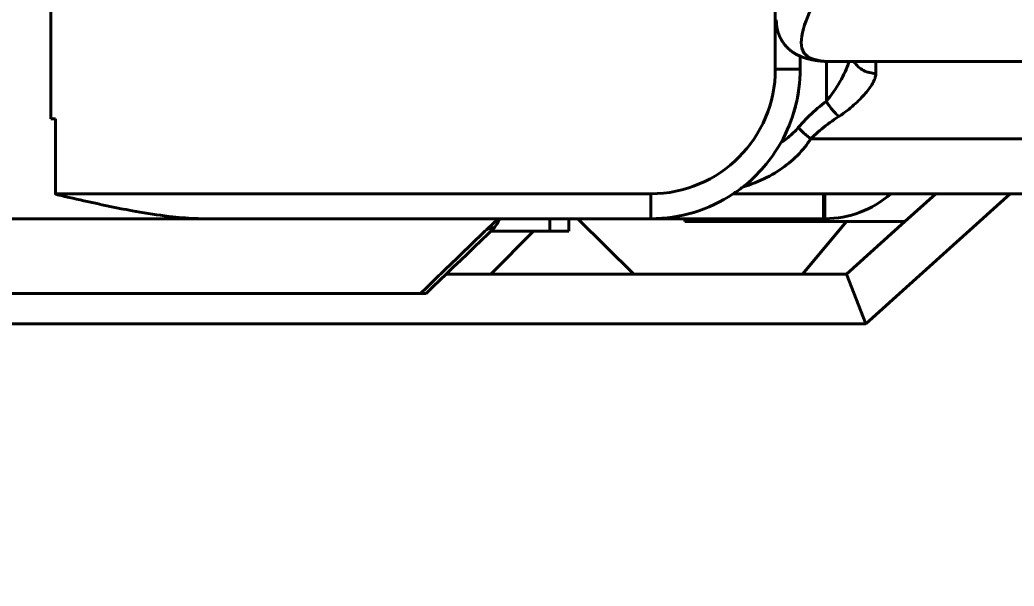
# Model space of a CAD drawing. Header units: millimetres. Extents: x 15 to 415, y 5 to 292.
# Drawn here: x 114.74 to 124.71, y 78.4 to 84.08 of the extents above; entities that cross this region are included whole.
import ezdxf

# ---------------------------------------------------------------- set-up
doc = ezdxf.new("R2010")
doc.units = ezdxf.units.MM
doc.layers.add('Annotations', color=7, linetype='Continuous')
doc.layers.add('Geometries', color=7, linetype='Continuous')
doc.styles.add('Shapr4', font='txt', dxfattribs={"height": 3.3495})
doc.dimstyles.new('ISO-25', dxfattribs={"dimtxt": 2.5, "dimasz": 2.5, "dimexe": 1.25, "dimexo": 0.625, "dimtad": 1, "dimtxsty": 'Standard', "dimcen": 2.5, "dimadec": 0, "dimazin": 0, "dimtfac": 1, "dimtmove": 0, "dimatfit": 3, "dimfxl": 1, "dimarcsym": 0})

# ---------------------------------------------------------------- blocks, each defined once
blk = doc.blocks.new('*D4')
at = {"layer": 'Annotations', "color": 0, "linetype": 'Continuous', "lineweight": 15}
for p, q in [((126.8836, 146.2799), (154.0833, 146.2799)), ((152.8333, 143.7799), (152.8333, 69.5821)), ((113.9652, 67.0821), (154.0833, 67.0821))]:
    blk.add_line(p, q, dxfattribs=at)
at = {"layer": 'Annotations', "color": 0}
for points in [[(153.2499, 143.7799), (152.4166, 143.7799), (152.8333, 146.2799)], [(152.4166, 69.5821), (153.2499, 69.5821), (152.8333, 67.0821)]]:
    blk.add_solid(points, dxfattribs=at)
at = {"layer": 'Defpoints', "color": 0}
for p in [(126.2586, 146.2799), (113.3402, 67.0821), (152.8333, 67.0821)]:
    blk.add_point(p, dxfattribs=at)
at = {"layer": 'Annotations', "color": 0, "lineweight": 15, "insert": (150.1395, 103.8507), "char_height": 3.3495, "attachment_point": 5, "rotation": 90, "style": 'Shapr4'}
blk.add_mtext('\\A1;158,4', dxfattribs=at)

msp = doc.modelspace()

# ---------------------------------------------------------------- linework, layer by layer
at = {"layer": 'Geometries', "linetype": 'Continuous', "lineweight": 40}
for p, q in [((115.0443, 83.0877), (115.0443, 86.4413)), ((122.3178, 84.1633), (122.3178, 83.5877)), ((122.5678, 83.5877), (122.5678, 83.7177)), ((122.83, 83.665), (122.83, 83.2658)), ((122.9157, 83.663), (123.0572, 83.663)), ((123.0572, 83.663), (123.1086, 83.663)), ((123.1086, 83.663), (123.3272, 83.663)), ((123.3272, 83.663), (125.0772, 83.663)), ((123.3272, 83.5449), (123.3272, 83.663)), ((122.5678, 83.5877), (122.3178, 83.5877)), ((115.0443, 83.0877), (115.0913, 83.0877)), ((115.0913, 83.0877), (115.0913, 82.3377)), ((122.6749, 82.89), (125.0017, 82.89)), ((115.0913, 82.3377), (120.3748, 82.3377)), ((120.3748, 82.3377), (120.8024, 82.3377)), ((121.0678, 82.3377), (120.8024, 82.3377)), ((121.0678, 82.0877), (121.0678, 82.3377)), ((121.8942, 82.3359), (122.2928, 82.3359)), ((122.3153, 82.338), (121.8973, 82.338)), ((122.8024, 82.3377), (122.3139, 82.3377)), ((122.8024, 82.338), (122.3153, 82.338)), ((122.8355, 82.338), (122.8024, 82.338)), ((122.8024, 82.3377), (122.8024, 82.338)), ((122.8161, 82.3377), (122.8024, 82.3377)), ((122.8024, 82.3377), (122.8024, 82.0877)), ((122.8161, 82.3377), (122.8161, 82.0877)), ((123.4743, 82.338), (122.8355, 82.338)), ((124.6756, 82.338), (123.2253, 81.0321)), ((123.4778, 82.338), (123.4743, 82.338)), ((123.4743, 82.338), (123.4759, 82.3362)), ((123.4759, 82.3362), (123.4778, 82.338)), ((123.9283, 82.338), (123.4778, 82.338)), ((123.6189, 82.0593), (123.9283, 82.338)), ((124.6756, 82.338), (123.9283, 82.338)), ((125.0772, 82.338), (124.6756, 82.338)), ((116.5887, 82.0877), (110.3178, 82.0877)), ((116.5887, 82.0877), (117.0553, 82.0877)), ((117.0553, 82.0877), (117.6747, 82.0877)), ((117.6747, 82.0877), (118.1269, 82.0877)), ((118.1404, 82.0877), (118.1269, 82.0877)), ((118.1404, 82.0877), (118.1405, 82.0877)), ((118.2744, 82.0877), (118.1405, 82.0877)), ((118.2744, 82.0877), (118.4876, 82.0877)), ((118.4876, 82.0877), (118.7446, 82.0877)), ((118.9146, 82.0877), (118.7446, 82.0877)), ((118.9146, 82.0877), (118.9146, 82.0877)), ((118.9146, 82.0877), (118.9396, 82.0877)), ((118.9396, 82.0877), (119.0953, 82.0877)), ((119.0954, 82.0877), (119.0953, 82.0877)), ((119.0954, 82.0877), (119.1107, 82.0877)), ((119.1955, 82.0877), (119.1107, 82.0877)), ((119.402, 82.0877), (119.1955, 82.0877)), ((119.402, 82.0877), (119.4055, 82.0877)), ((119.4055, 82.0877), (119.5363, 82.0877)), ((119.5547, 82.0877), (119.5363, 82.0877)), ((119.8959, 82.0877), (119.5547, 82.0877)), ((120.0162, 82.0877), (119.8959, 82.0877)), ((120.0162, 82.0877), (120.337, 82.0877)), ((120.0537, 82.0877), (120.0537, 81.9615)), ((120.2462, 82.0877), (120.2462, 81.9615)), ((120.337, 82.0877), (120.4469, 82.0877)), ((120.337, 82.0877), (120.8961, 81.5321)), ((121.0678, 82.0877), (120.4469, 82.0877)), ((121.0678, 82.0877), (121.4104, 82.0877)), ((121.4104, 82.0593), (121.4104, 82.0877)), ((121.4104, 82.0877), (122.8024, 82.0877)), ((123.0325, 82.0593), (121.4104, 82.0593)), ((122.5893, 81.5321), (123.0325, 82.0593)), ((122.8024, 82.0877), (122.8161, 82.0877)), ((123.6189, 82.0593), (123.0325, 82.0593)), ((123.0333, 81.5321), (123.6189, 82.0593)), ((119.4037, 81.9615), (119.4188, 81.9759)), ((119.4188, 81.9759), (119.4255, 81.9823)), ((119.4607, 81.5321), (119.89, 81.9615)), ((119.5038, 82.0013), (119.4622, 81.9615)), ((119.8901, 81.9615), (119.4622, 81.9615)), ((120.0537, 81.9615), (119.8901, 81.9615)), ((120.2462, 81.9615), (120.0537, 81.9615)), ((119.014, 81.5321), (119.4607, 81.5321)), ((119.4607, 81.5321), (120.8961, 81.5321)), ((120.8961, 81.5321), (122.5893, 81.5321)), ((122.5893, 81.5321), (123.0333, 81.5321)), ((123.2253, 81.0321), (123.0333, 81.5321)), ((111.5894, 81.3377), (118.7574, 81.3377)), ((118.7574, 81.3377), (118.8117, 81.3377)), ((123.2253, 81.0321), (111.4597, 81.0321))]:
    msp.add_line(p, q, dxfattribs=at)
at = {"layer": 'Geometries', "linetype": 'Continuous', "lineweight": 40, "flags": 128}
for points in [[(122.769, 83.6717), (122.7432, 83.6762), (122.7154, 83.6829), (122.6899, 83.6911), (122.6634, 83.7029), (122.6404, 83.717), (122.6209, 83.7336), (122.6051, 83.7527), (122.5928, 83.7743), (122.5843, 83.7983), (122.5793, 83.8249), (122.5776, 83.8538), (122.579, 83.885), (122.5834, 83.9185), (122.5905, 83.9541), (122.6002, 83.9917), (122.6123, 84.031), (122.6267, 84.0718), (122.6432, 84.1142), (122.6616, 84.1578), (122.6819, 84.2027), (122.7038, 84.2488)], [(122.3277, 84.0813), (122.3277, 84.0794), (122.3277, 84.0778), (122.3277, 84.0766), (122.3277, 84.0756), (122.3277, 84.0746), (122.3277, 84.0741)], [(122.3277, 84.0741), (122.3278, 84.0725), (122.3278, 84.0704), (122.3279, 84.0682)], [(122.3279, 84.0682), (122.328, 84.0628), (122.3282, 84.06), (122.3283, 84.0572), (122.3285, 84.0542), (122.3287, 84.0514), (122.3288, 84.0488), (122.3291, 84.0456), (122.3294, 84.0423), (122.3296, 84.0392), (122.33, 84.036), (122.3303, 84.0328), (122.3307, 84.0292), (122.3312, 84.0253), (122.3315, 84.0229), (122.3319, 84.0205), (122.3322, 84.018), (122.3326, 84.0155), (122.333, 84.013), (122.3333, 84.0109), (122.3337, 84.0085), (122.3341, 84.0062), (122.3346, 84.0038), (122.3351, 84.001), (122.3355, 83.9986), (122.336, 83.9963), (122.3365, 83.9939), (122.337, 83.9914), (122.3375, 83.9892), (122.3379, 83.9873), (122.3383, 83.9855), (122.3388, 83.9837), (122.3392, 83.9817), (122.3397, 83.9797), (122.3403, 83.9774), (122.3409, 83.9752), (122.3415, 83.9729), (122.342, 83.9708), (122.3425, 83.9691), (122.3429, 83.9675), (122.3434, 83.966), (122.3439, 83.9643), (122.3444, 83.9627), (122.3449, 83.9609), (122.3455, 83.959), (122.3461, 83.957), (122.3466, 83.9553), (122.3471, 83.9539), (122.3474, 83.9527), (122.3478, 83.9515), (122.3482, 83.9503), (122.3487, 83.9488), (122.3493, 83.947), (122.35, 83.945), (122.3508, 83.9429), (122.3515, 83.9409), (122.3521, 83.9392), (122.3526, 83.9378), (122.3531, 83.9364), (122.3537, 83.9349), (122.3544, 83.9331), (122.3552, 83.9309), (122.3561, 83.9287), (122.3569, 83.9267), (122.3575, 83.9252), (122.3581, 83.9238), (122.3587, 83.9225), (122.3593, 83.921), (122.3601, 83.9191), (122.361, 83.9169), (122.362, 83.9148), (122.3627, 83.9132), (122.3633, 83.9119), (122.3638, 83.9109), (122.3643, 83.9098), (122.3648, 83.9086), (122.3655, 83.9072), (122.3662, 83.9056), (122.367, 83.904), (122.3678, 83.9024), (122.3684, 83.9012), (122.369, 83.9), (122.3696, 83.8988), (122.3702, 83.8976), (122.3709, 83.8962), (122.3718, 83.8945), (122.3727, 83.8926), (122.3736, 83.891), (122.3745, 83.8894), (122.3752, 83.8881), (122.3759, 83.8868), (122.3766, 83.8855), (122.3776, 83.8837), (122.3787, 83.8818), (122.3797, 83.8799), (122.3806, 83.8785), (122.3814, 83.8771), (122.3821, 83.8759), (122.3829, 83.8745), (122.3836, 83.8733), (122.3845, 83.8719), (122.3854, 83.8704), (122.3863, 83.869), (122.387, 83.8678), (122.3877, 83.8668), (122.3885, 83.8654), (122.3895, 83.864), (122.3906, 83.8622), (122.392, 83.8601), (122.3931, 83.8584), (122.394, 83.8571), (122.3948, 83.8559), (122.3955, 83.8549), (122.3961, 83.8541), (122.3966, 83.8534), (122.3973, 83.8524), (122.3982, 83.8512), (122.3991, 83.8498), (122.4, 83.8485), (122.4009, 83.8474), (122.4016, 83.8464), (122.4022, 83.8456), (122.4028, 83.8447), (122.4034, 83.8439), (122.4041, 83.843), (122.4051, 83.8416), (122.4063, 83.84), (122.4076, 83.8384), (122.4087, 83.837), (122.4097, 83.8358), (122.4105, 83.8347), (122.4113, 83.8337), (122.4122, 83.8326), (122.4133, 83.8312), (122.4145, 83.8297), (122.4159, 83.8281), (122.4171, 83.8267), (122.4183, 83.8252), (122.4195, 83.8238), (122.4206, 83.8225), (122.4216, 83.8213), (122.4229, 83.8199), (122.4242, 83.8184), (122.4256, 83.8169), (122.4268, 83.8156), (122.4278, 83.8144), (122.4288, 83.8134), (122.4301, 83.8121), (122.4315, 83.8106), (122.4332, 83.8088), (122.435, 83.8069), (122.4369, 83.805), (122.4385, 83.8034), (122.4399, 83.802), (122.4412, 83.8007), (122.4426, 83.7993), (122.4441, 83.7979), (122.4457, 83.7964), (122.4474, 83.7948), (122.4491, 83.7932), (122.4509, 83.7916), (122.4524, 83.7902), (122.4536, 83.7891), (122.4549, 83.788), (122.4561, 83.7869), (122.458, 83.7853), (122.4602, 83.7834), (122.4627, 83.7813), (122.4651, 83.7793), (122.4674, 83.7774), (122.4704, 83.775), (122.473, 83.773), (122.4755, 83.7711), (122.4779, 83.7692), (122.4799, 83.7677), (122.4822, 83.7661), (122.4847, 83.7642), (122.4871, 83.7625), (122.4925, 83.7587), (122.4984, 83.7548), (122.5036, 83.7515), (122.5086, 83.7483), (122.5137, 83.7452), (122.519, 83.7421), (122.5243, 83.7391), (122.5311, 83.7354), (122.538, 83.7317), (122.5452, 83.7281), (122.5526, 83.7246), (122.5601, 83.7211), (122.5678, 83.7177)], [(122.5678, 83.7177), (122.5679, 83.7177), (122.5747, 83.7148), (122.5816, 83.712), (122.5839, 83.7111), (122.5862, 83.7103), (122.5884, 83.7094), (122.5905, 83.7086), (122.5929, 83.7078), (122.5955, 83.7068), (122.5982, 83.7058), (122.6007, 83.7049), (122.6029, 83.7042), (122.6049, 83.7035), (122.607, 83.7028), (122.6088, 83.7022), (122.6105, 83.7016), (122.6121, 83.7011), (122.6138, 83.7005), (122.6158, 83.6999), (122.618, 83.6992), (122.6206, 83.6984), (122.6229, 83.6976), (122.625, 83.697), (122.627, 83.6964), (122.6281, 83.6961), (122.6293, 83.6957), (122.6304, 83.6954), (122.6316, 83.6951), (122.6331, 83.6946), (122.6347, 83.6942), (122.6363, 83.6937), (122.638, 83.6933), (122.6394, 83.6929), (122.6406, 83.6925), (122.6417, 83.6923), (122.6436, 83.6917), (122.6456, 83.6912), (122.6478, 83.6906), (122.6503, 83.69), (122.6528, 83.6893), (122.6548, 83.6889), (122.6565, 83.6884), (122.6581, 83.688), (122.6599, 83.6876), (122.6618, 83.6871), (122.664, 83.6866), (122.6662, 83.6861), (122.668, 83.6857), (122.6695, 83.6854), (122.671, 83.685), (122.6726, 83.6847), (122.6739, 83.6844), (122.6754, 83.6841), (122.6771, 83.6837), (122.6787, 83.6834), (122.68, 83.6831), (122.6813, 83.6828), (122.6827, 83.6825), (122.6841, 83.6822), (122.686, 83.6819), (122.688, 83.6815), (122.69, 83.6811), (122.6917, 83.6807), (122.6932, 83.6804), (122.6943, 83.6802), (122.6955, 83.68), (122.6967, 83.6798), (122.6982, 83.6795), (122.6998, 83.6792), (122.7013, 83.679), (122.7025, 83.6787), (122.7033, 83.6786), (122.7041, 83.6785), (122.7049, 83.6783), (122.7059, 83.6781), (122.707, 83.6779), (122.7085, 83.6777), (122.7099, 83.6775), (122.7114, 83.6772), (122.7124, 83.677), (122.7134, 83.6769), (122.7143, 83.6767), (122.7152, 83.6766), (122.7162, 83.6764), (122.7175, 83.6762), (122.719, 83.676), (122.7203, 83.6758), (122.7217, 83.6756), (122.7227, 83.6754), (122.7237, 83.6753), (122.7248, 83.6751), (122.7262, 83.6749), (122.7278, 83.6746), (122.73, 83.6743), (122.7317, 83.6741), (122.7331, 83.6739), (122.7346, 83.6737), (122.7363, 83.6734), (122.7378, 83.6732), (122.7394, 83.673), (122.7407, 83.6729), (122.7419, 83.6727), (122.7431, 83.6726), (122.7447, 83.6723), (122.7464, 83.6721), (122.7479, 83.6719), (122.7491, 83.6718), (122.7492, 83.6718)], [(122.7492, 83.6718), (122.7502, 83.6717), (122.7513, 83.6715), (122.7525, 83.6714), (122.754, 83.6712), (122.756, 83.671), (122.7578, 83.6708), (122.7594, 83.6706), (122.7607, 83.6705), (122.7618, 83.6703), (122.7628, 83.6702), (122.7637, 83.6701), (122.7647, 83.67), (122.7657, 83.6699), (122.7669, 83.6698), (122.7682, 83.6696), (122.7694, 83.6695), (122.7704, 83.6694), (122.7718, 83.6693), (122.7734, 83.6691), (122.7754, 83.6689), (122.7772, 83.6688), (122.7788, 83.6686), (122.7802, 83.6685), (122.7814, 83.6684), (122.7831, 83.6682), (122.7851, 83.668), (122.7873, 83.6679), (122.7892, 83.6677), (122.7908, 83.6676), (122.7925, 83.6674), (122.7942, 83.6673), (122.7958, 83.6672), (122.7974, 83.667), (122.7998, 83.6669), (122.8018, 83.6667), (122.8024, 83.6667)], [(122.9157, 83.663), (122.877, 83.6634), (122.8403, 83.6648), (122.8058, 83.6673), (122.7734, 83.6711), (122.769, 83.6717)], [(122.8024, 83.6667), (122.804, 83.6666), (122.8065, 83.6664), (122.8091, 83.6662), (122.811, 83.6661), (122.8129, 83.666), (122.8148, 83.6658), (122.8166, 83.6657), (122.8183, 83.6656), (122.8204, 83.6655), (122.822, 83.6654), (122.8233, 83.6653), (122.8244, 83.6653), (122.8254, 83.6652), (122.8264, 83.6652), (122.8275, 83.6651), (122.8286, 83.6651), (122.83, 83.665)], [(122.83, 83.665), (122.8306, 83.665), (122.8329, 83.6648), (122.8352, 83.6647), (122.8369, 83.6647), (122.8387, 83.6646), (122.8408, 83.6645), (122.8426, 83.6644), (122.8442, 83.6643), (122.846, 83.6643), (122.8483, 83.6642), (122.8511, 83.6641), (122.8533, 83.664), (122.8551, 83.6639), (122.8568, 83.6639), (122.8587, 83.6638), (122.8605, 83.6638), (122.8627, 83.6637), (122.865, 83.6636), (122.8674, 83.6636), (122.8701, 83.6635), (122.8723, 83.6634), (122.8747, 83.6634), (122.8769, 83.6633), (122.8788, 83.6633), (122.8806, 83.6633), (122.8822, 83.6632), (122.8838, 83.6632), (122.8856, 83.6632), (122.8874, 83.6632), (122.8892, 83.6631), (122.891, 83.6631), (122.893, 83.6631), (122.8946, 83.6631), (122.8966, 83.6631), (122.8986, 83.663), (122.9004, 83.663), (122.9021, 83.663), (122.9036, 83.663), (122.905, 83.663), (122.9059, 83.663), (122.9067, 83.663), (122.9074, 83.663), (122.9082, 83.663), (122.9093, 83.663), (122.9109, 83.663), (122.9128, 83.663), (122.9152, 83.663)], [(123.0573, 83.663), (123.0519, 83.6464), (123.0445, 83.6257), (123.0363, 83.6046), (123.0273, 83.583), (123.0175, 83.561), (123.007, 83.5387), (122.9944, 83.5133), (122.981, 83.4876), (122.9668, 83.4618), (122.9517, 83.4359), (122.9359, 83.4099), (122.9193, 83.384), (122.9029, 83.3597), (122.8857, 83.3357), (122.8679, 83.312), (122.8493, 83.2887), (122.83, 83.2658)], [(123.1085, 83.6629), (123.1107, 83.6594), (123.1193, 83.6466), (123.1288, 83.6345), (123.1392, 83.6229), (123.1504, 83.6119), (123.1623, 83.6017), (123.175, 83.5922), (123.1883, 83.5835), (123.2022, 83.5756), (123.2166, 83.5685), (123.2315, 83.5623), (123.2468, 83.557), (123.2625, 83.5527), (123.2784, 83.5493), (123.2946, 83.5469), (123.3108, 83.5454), (123.3272, 83.5449)], [(122.9563, 83.1138), (122.9771, 83.1276), (122.9973, 83.1415), (123.0169, 83.1557), (123.036, 83.17), (123.0545, 83.1844), (123.0725, 83.199), (123.09, 83.2136), (123.1069, 83.2283), (123.1232, 83.2431), (123.139, 83.2578), (123.1542, 83.2726), (123.1689, 83.2873), (123.183, 83.302), (123.1966, 83.3166), (123.2096, 83.331), (123.222, 83.3454), (123.2326, 83.3582), (123.2428, 83.3709), (123.2525, 83.3834), (123.2616, 83.3957), (123.2703, 83.4079), (123.2782, 83.4197), (123.2857, 83.4314), (123.2925, 83.4428), (123.2988, 83.454), (123.3047, 83.4652), (123.3098, 83.4762), (123.3144, 83.4869), (123.3183, 83.4974), (123.3215, 83.5076), (123.3239, 83.5173), (123.3257, 83.5268), (123.3268, 83.536), (123.3272, 83.5449)], [(122.5418, 83.3094), (122.543, 83.3159), (122.5446, 83.3244), (122.5458, 83.3314), (122.547, 83.3381), (122.548, 83.3445), (122.549, 83.3507), (122.55, 83.3572), (122.551, 83.3637), (122.5514, 83.366), (122.5517, 83.3682), (122.552, 83.3703), (122.5523, 83.372), (122.5525, 83.3735), (122.5526, 83.3745)], [(122.83, 83.2658), (122.8076, 83.2484), (122.7855, 83.2308), (122.7639, 83.2131), (122.7427, 83.1952), (122.7219, 83.1771), (122.7014, 83.1588), (122.6814, 83.1404), (122.6618, 83.1219), (122.6417, 83.1023), (122.6221, 83.0825), (122.603, 83.0626), (122.5843, 83.0426), (122.5662, 83.0224), (122.5485, 83.002)], [(122.83, 83.2658), (122.8362, 83.2551), (122.8427, 83.2445), (122.8496, 83.234), (122.8567, 83.2235), (122.864, 83.2132), (122.8716, 83.2029), (122.8795, 83.1929), (122.8875, 83.183), (122.8957, 83.1734), (122.9041, 83.1639), (122.9126, 83.1548), (122.9212, 83.1459), (122.9299, 83.1374), (122.9387, 83.1292), (122.9475, 83.1213), (122.9563, 83.1138)], [(122.4991, 83.1387), (122.4999, 83.1411), (122.5006, 83.1436), (122.5015, 83.1463), (122.5023, 83.1491), (122.5032, 83.152), (122.5041, 83.155), (122.5051, 83.1582), (122.507, 83.1648), (122.5091, 83.1719), (122.511, 83.1786), (122.513, 83.1858), (122.5151, 83.1933), (122.5172, 83.2011), (122.5187, 83.2067)], [(122.6749, 82.89), (122.6918, 82.9065), (122.7091, 82.9229), (122.7269, 82.9392), (122.745, 82.9553), (122.7637, 82.9713), (122.7827, 82.9872), (122.8022, 83.003), (122.8221, 83.0186), (122.8433, 83.0349), (122.865, 83.051), (122.8872, 83.0669), (122.9098, 83.0827), (122.9329, 83.0984), (122.9563, 83.1138)], [(122.5485, 83.002), (122.5372, 82.9891), (122.5254, 82.9763), (122.5133, 82.9637), (122.5007, 82.9512), (122.4877, 82.9388), (122.4743, 82.9266), (122.4605, 82.9145), (122.4463, 82.9026), (122.431, 82.8903), (122.4153, 82.8782), (122.3992, 82.8663), (122.3827, 82.8545), (122.3725, 82.8475)], [(122.5485, 83.002), (122.5562, 82.9934), (122.5642, 82.9847), (122.5724, 82.9761), (122.581, 82.9676), (122.5897, 82.9591), (122.5986, 82.9508), (122.6078, 82.9426), (122.6171, 82.9345), (122.6265, 82.9266), (122.636, 82.9188), (122.6456, 82.9113), (122.6553, 82.904), (122.6651, 82.8969), (122.6749, 82.89)], [(121.9899, 82.4046), (122.0189, 82.4137), (122.051, 82.4244), (122.0827, 82.4358), (122.1134, 82.4477), (122.1437, 82.4602), (122.1736, 82.4733), (122.203, 82.4871), (122.2309, 82.501), (122.2583, 82.5154), (122.2852, 82.5303), (122.3116, 82.5458), (122.3375, 82.5618), (122.3629, 82.5783), (122.3863, 82.5944), (122.4093, 82.6109), (122.4316, 82.6278), (122.4535, 82.6452), (122.4748, 82.6629), (122.4968, 82.6822), (122.5181, 82.7019), (122.5388, 82.722), (122.5588, 82.7426), (122.5782, 82.7635), (122.5968, 82.7848), (122.6137, 82.8053), (122.63, 82.826), (122.6456, 82.8471), (122.6606, 82.8684), (122.6749, 82.89)], [(115.7723, 82.1845), (115.7532, 82.1882), (115.7046, 82.1978), (115.656, 82.2076), (115.6072, 82.2177), (115.5583, 82.228), (115.5095, 82.2385), (115.4606, 82.2491), (115.4118, 82.2599), (115.3756, 82.268), (115.3395, 82.2761), (115.3033, 82.2842), (115.2672, 82.2925), (115.2312, 82.3007), (115.1834, 82.3118), (115.1518, 82.3192), (115.1309, 82.3243), (115.1171, 82.3278), (115.1081, 82.3302), (115.1021, 82.332), (115.0981, 82.3333), (115.0955, 82.3343), (115.0938, 82.3351), (115.0924, 82.336), (115.0918, 82.3367), (115.0914, 82.3372), (115.0913, 82.3376), (115.0913, 82.3377)], [(115.9072, 82.1595), (115.8989, 82.1609), (115.8504, 82.1697), (115.8018, 82.1788), (115.7723, 82.1845)], [(116.5887, 82.0877), (116.557, 82.0879), (116.5253, 82.0886), (116.4935, 82.0896), (116.4617, 82.0911), (116.4298, 82.0929), (116.3979, 82.095), (116.3659, 82.0975), (116.3339, 82.1003), (116.3019, 82.1033), (116.2698, 82.1067), (116.2291, 82.1113), (116.1883, 82.1163), (116.1474, 82.1216), (116.1065, 82.1274), (116.0651, 82.1335), (116.0236, 82.1399), (115.9821, 82.1467), (115.9405, 82.1537), (115.9072, 82.1595)], [(119.4255, 81.9823), (119.4775, 82.0318), (119.5363, 82.0877)], [(119.5546, 82.0877), (119.5458, 82.0731), (119.5349, 82.0548), (119.5243, 82.0367), (119.5139, 82.0189), (119.5038, 82.0013)], [(118.9575, 81.5321), (119.0033, 81.5765), (119.0649, 81.6361), (119.1267, 81.6957), (119.1849, 81.7518), (119.2433, 81.8079), (119.3017, 81.864), (119.3602, 81.92), (119.4037, 81.9615)], [(119.4622, 81.9615), (119.4345, 81.935), (119.3652, 81.8687), (119.2959, 81.8024), (119.2267, 81.7361), (119.1575, 81.6698), (119.0882, 81.6034), (119.0191, 81.537), (119.014, 81.5321)], [(119.5038, 82.0013), (119.4916, 81.9985), (119.48, 81.9958), (119.4689, 81.9931), (119.4584, 81.9906), (119.4484, 81.9882), (119.4391, 81.9858), (119.4302, 81.9835), (119.4255, 81.9823)], [(118.7574, 81.3377), (118.8188, 81.3975), (118.8802, 81.4572), (118.9417, 81.5169), (118.9575, 81.5321)], [(119.014, 81.5321), (118.9499, 81.4706), (118.8808, 81.4041), (118.8117, 81.3377)]]:
    msp.add_lwpolyline(points, dxfattribs=at)
at = {"layer": 'Geometries', "linetype": 'Continuous', "lineweight": 40}
for centre, radius, start, end in [((121.0678, 83.5877), 1.25, 270, 0), ((121.0678, 83.5877), 1.5, 330.43348, 0), ((121.0772, 83.5855), 1.4905, 345.27705, 349.32392), ((121.0678, 83.5877), 1.5, 307.93403, 330.43348), ((121.0678, 83.5877), 1.5, 270, 303.43307), ((121.0678, 83.5877), 1.5, 303.43307, 303.57461), ((121.0678, 83.5877), 1.5, 303.57461, 307.93403), ((122.2928, 82.4609), 0.125, 270, 279.72165), ((122.2928, 82.4609), 0.125, 279.72165, 280.37942), ((122.8161, 83.0877), 0.75, 270, 271.48069), ((122.8161, 83.0877), 1, 270, 311.28147)]:
    msp.add_arc(centre, radius, start, end, dxfattribs=at)

# ---------------------------------------------------------------- dimensions: what is measured, and where the dimension line sits
at = {"layer": 'Annotations', "linetype": 'Continuous', "lineweight": 15}
dim = msp.add_linear_dim(base=(152.8333, 67.0821), p1=(126.2586, 146.2799), p2=(113.3402, 67.0821), angle=270, dimstyle='ISO-25', override={"dimscale": 1, "dimgap": 0.7, "dimdec": 2, "dimlfac": 2, "dimrnd": 0.01, "dimzin": 8, "dimdsep": 44, "dimtxsty": 'Shapr4', "dimse1": 0, "dimse2": 0, "dimadec": 2, "dimtol": 0, "dimlim": 0, "dimtp": 0, "dimtm": 0, "dimtfac": 0.6, "dimtdec": 8, "dimfrac": 2, "dimtolj": 1, "dimlwd": 15, "dimlwe": 15}, dxfattribs=at)
dim.commit()
dim.dimension.update_dxf_attribs({"geometry": '*D4', "text_midpoint": (152.8333, 103.8507), "dimtype": 160})

doc.saveas('drawing.dxf')
